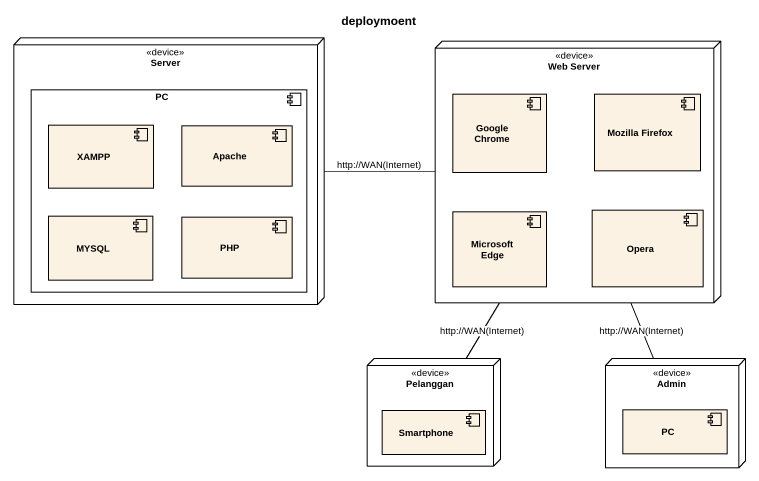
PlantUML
@startuml
title deploymoent
node Server <<device>> {
  component PC {
    component XAMPP
    component Apache
    component MYSQL
    component PHP
  }
}
node "Web Server" as Web_Server <<device>> {
  component "Google Chrome" as Google_Chrome
  component "Mozilla Firefox" as Mozilla_Firefox
  component "Microsoft Edge" as Microsoft_Edge
  component Opera
}
node Pelanggan <<device>> {
  component Smartphone
}
node Admin <<device>> {
  component "PC" as PC_2
}
Server -right- Web_Server : http://WAN(Internet)
Web_Server -- Pelanggan : http://WAN(Internet)
Web_Server -- Admin : http://WAN(Internet)
@enduml
